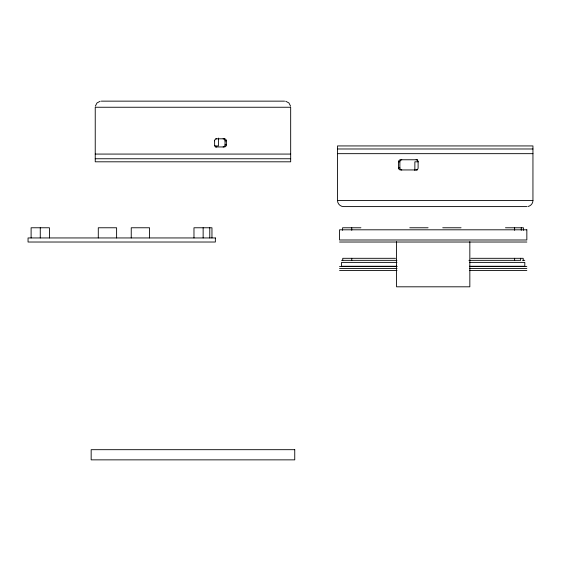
<?xml version="1.0" encoding="UTF-8"?>
<svg xmlns="http://www.w3.org/2000/svg" width="561" height="561" viewBox="0 0 561 561"><rect width="100%" height="100%" fill="white"/><g stroke="black" fill="none" stroke-linecap="round" stroke-linejoin="round"><path stroke-width="0.84" d="M95.237 158.756L95.237 161.806L290.682 161.806L290.675 107.249L95.237 107.249L95.237 158.756L290.682 158.756M526.842 206.595L343.613 206.595C340.352 206.644 337.449 203.755 337.512 200.487L337.505 145.93L532.95 145.93L532.943 200.487C532.978 203.355 530.769 205.992 527.957 206.497M95.335 106.134L97.025 102.929L100.23 101.239M101.345 101.141L284.574 101.141M215.789 138.805L224.428 138.805M223.103 138.805A2.041 1.914 -90 0 1 225.017 140.839L226.349 140.839L226.349 144.913A2.041 1.914 90 0 1 224.428 146.947L215.291 146.947M223.103 146.94A2.041 1.928 86.1 0 0 225.038 144.913L226.349 144.913M214.597 145.93L218.404 145.93L218.404 138.076M337.505 148.981L532.95 148.981M337.505 153.665L532.95 153.665M95.237 154.072L290.682 154.072M417.426 169.948L400.456 169.948A2.041 1.907 -86.6 0 1 398.541 167.914L398.548 161.806L399.874 161.806A2.041 1.907 86.5 0 1 401.774 159.78M418.359 161.806L414.867 161.806L414.867 170.53M398.548 167.914L399.874 167.914A2.041 1.886 -90 0 0 401.774 169.948M337.505 200.487L532.95 200.487M360.919 227.773L342.596 227.773L342.596 230.319M409.775 227.773L428.099 227.773M442.734 227.773L461.058 227.773M505.468 227.773L523.455 227.773L523.455 230.319M339.538 242.022L526.842 242.022M395.526 258.305L342.75 258.305L342.75 260.346M470.854 258.305L523.196 258.305L523.196 260.346M341.586 260.346L396.929 260.346M468.919 260.346L520.657 260.346L520.657 258.305M522.614 260.346L524.808 260.346M396.964 262.38L341.579 262.38L341.579 266.251L396.964 266.251M469.424 262.38L524.808 262.38L524.808 266.251L469.424 266.251M339.538 266.454L397.013 266.454M469.375 266.454L526.842 266.454M339.538 268.488L397.013 268.488M469.375 268.488L526.842 268.488M339.538 270.521L397.013 270.521M469.375 270.521L526.842 270.521M285.682 101.239L288.894 102.929L290.577 106.134M521.26 227.773L521.26 230.319M514.626 227.773L514.626 230.319M514.626 258.305L514.626 260.599M469.838 241.686L469.838 286.811L396.543 286.811L396.543 241.686M399.874 161.806L399.874 167.914M351.754 227.773L351.754 230.319M351.754 258.305L351.754 260.599M225.031 140.839L225.031 144.913M214.632 140.839L214.632 144.913A2.034 1.978 85.1 0 0 216.609 146.947M211.96 237.948L211.96 227.773L193.973 227.773L193.973 237.948M209.772 227.773L209.772 237.948M203.138 227.773L203.138 237.948M149.563 237.948L149.563 227.773L131.239 227.773L131.239 237.948M116.611 237.948L116.611 227.773L98.287 227.773L98.287 237.948M49.424 237.948L49.424 227.773L31.107 227.773L31.107 237.948M40.266 227.773L40.266 237.948M214.625 140.839A2.034 1.985 -90 0 1 216.609 138.805M224.428 138.805A2.041 1.928 -86.3 0 1 226.356 140.839M398.555 161.806A2.041 1.893 90 0 1 400.456 159.78L417.426 159.773A2.041 2.006 90 0 1 417.665 159.787M416.108 159.773A2.041 1.999 83.9 0 1 418.113 161.806L418.113 167.914A2.041 2.006 -90 0 1 416.108 169.948M526.842 229.807L339.538 229.807L339.538 239.989L526.842 239.989L526.842 229.807M215.354 237.948L28.05 237.948L28.05 242.022L215.354 242.022L215.354 237.948M294.749 449.684L91.163 449.684L91.163 459.859L294.749 459.859L294.749 449.684"/></g></svg>
